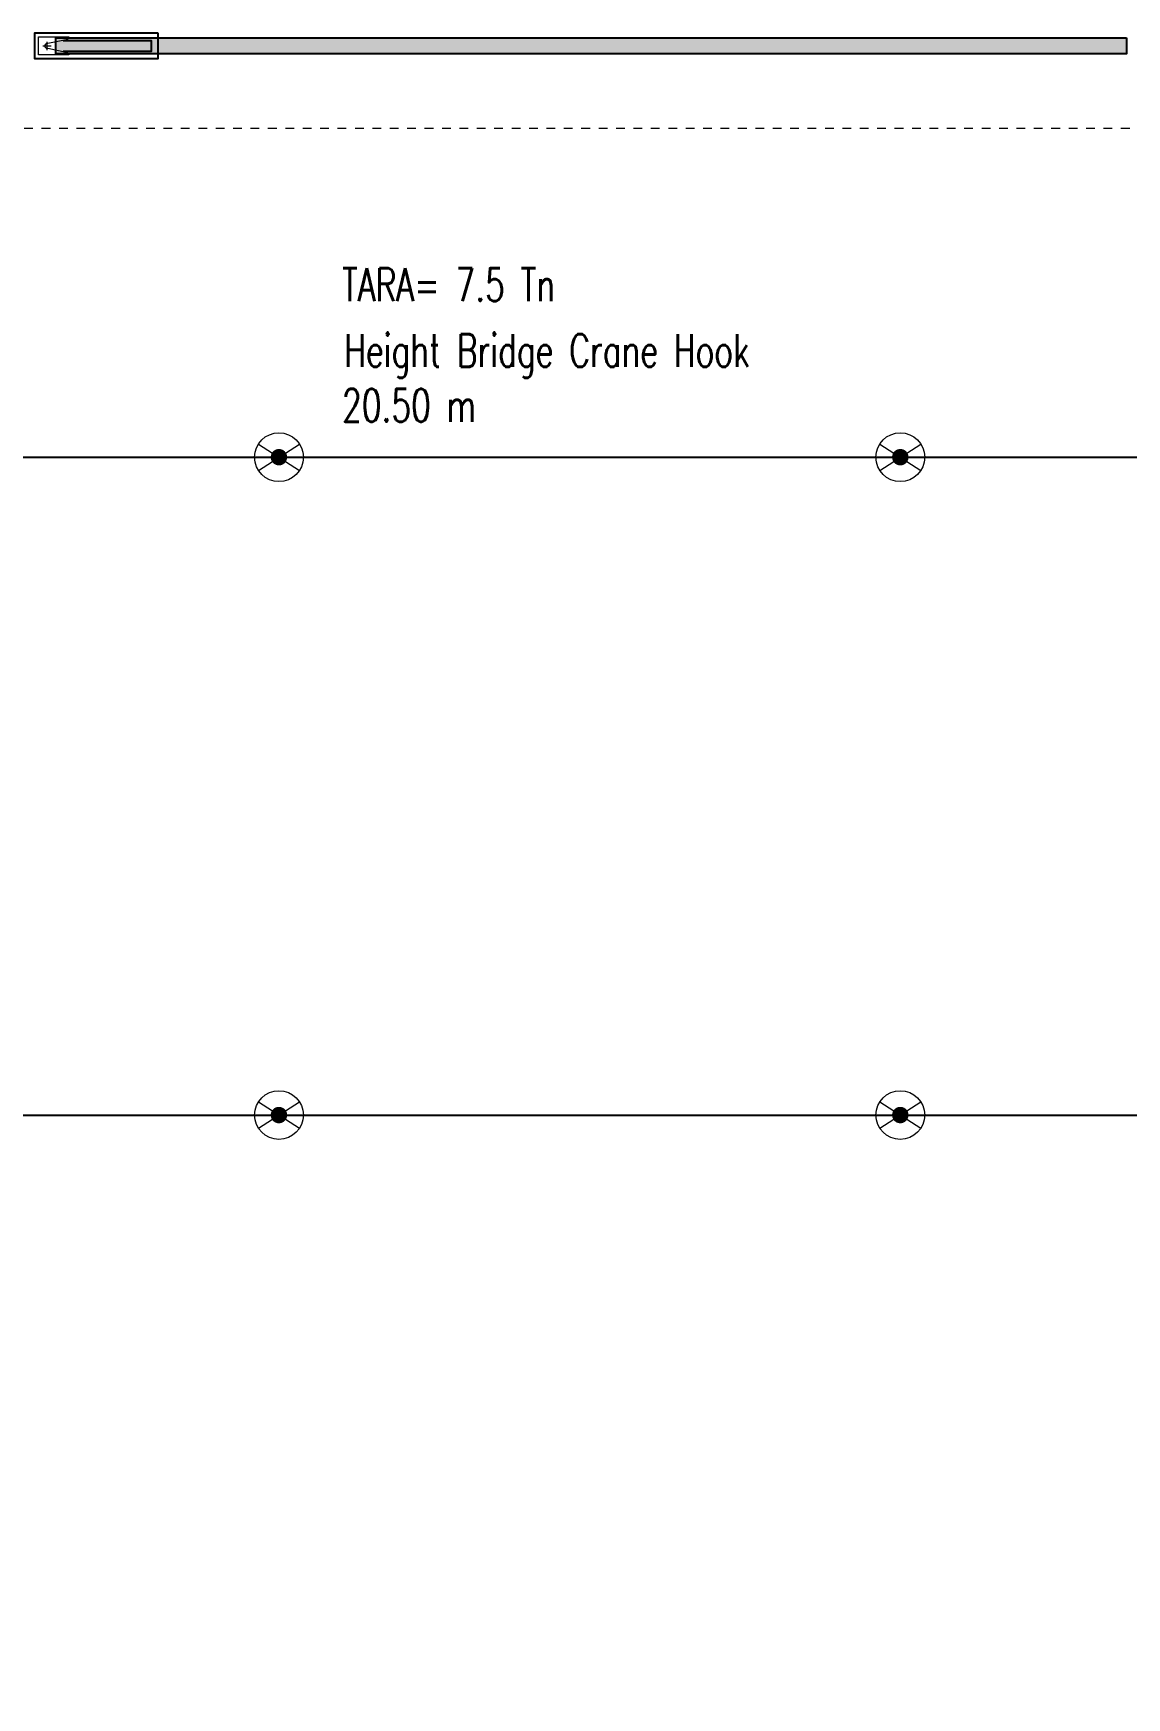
# Model space of a CAD drawing. Header units: millimetres. Extents: x 10 to 110, y 17 to 110.
# Drawn here: x 73.22 to 93.16, y 76.29 to 106.65 of the extents above; entities that cross this region are included whole.
import ezdxf

# ---------------------------------------------------------------- set-up
doc = ezdxf.new("R2010")
doc.units = ezdxf.units.MM
doc.header["$LTSCALE"] = 0.05
doc.linetypes.add('00 Ground$0$Dash', pattern=[6.35, 3.175, -3.175])
doc.linetypes.add('00 Ground$0$DASHDOT', pattern=[25.4, 12.7, -6.35, 0, -6.35])
for name, color, linetype in [('00 Ground$0$hoja puerta', 6, 'Continuous'), ('00 Ground$0$PUENTE GRUA', 5, 'Continuous'), ('MAPAS', 7, 'Continuous')]:
    doc.layers.add(name, color=color, linetype=linetype)
doc.layers.add('00 Ground$0$interface-AM_7', color=7, linetype='00 Ground$0$DASHDOT', lineweight=5)
doc.layers.add('00 Ground$0$megadoor-AM_0', color=7, linetype='Continuous', lineweight=5)
doc.styles.add('00 Ground$0$Gaptek-COTAS-MM', font='romans.shx', dxfattribs={"width": 0.7, "height": 3})

# ---------------------------------------------------------------- blocks, each defined once
blk = doc.blocks.new('00 Ground$0$Hangar subestructura puerta planta baja')
at = {"layer": '00 Ground$0$hoja puerta'}
h = blk.add_hatch(color=252, dxfattribs=at)
h.dxf.hatch_style = 1
h.paths.add_polyline_path([(64.063, 0.145), (64.063, -0.145), (44.533, -0.145), (44.533, 0.145)])
blk.add_lwpolyline([(46.403, 0.23), (44.143, 0.23), (44.143, -0.23), (46.403, -0.23)], close=True)
blk.add_lwpolyline([(44.667, 0.1), (46.273, 0.1), (46.273, -0.1), (44.667, -0.1)])
blk.add_lwpolyline([(64.063, 0.145), (64.063, -0.145), (44.533, -0.145), (44.533, 0.145)], close=True, dxfattribs=at)
at = {"layer": '00 Ground$0$interface-AM_7'}
for p, q in [((44.373, 0), (44.373, 0.076)), ((44.297, 0), (44.373, 0)), ((44.373, 0), (44.449, 0)), ((44.373, -0.076), (44.373, 0))]:
    blk.add_line(p, q, dxfattribs=at)
at = {"layer": '00 Ground$0$megadoor-AM_0'}
blk.add_lwpolyline([(44.769, 0.165, -0.364088), (44.724, 0.112), (44.388, 0.042), (44.373, 0.042, 1), (44.373, -0.043), (44.388, -0.043), (44.724, -0.112, -0.364088), (44.769, -0.165), (44.219, -0.165), (44.219, 0.165)], format="xyb", close=True, dxfattribs=at)
blk = doc.blocks.new('lum')
at = {"layer": 'MAPAS', "color": 2, "lineweight": 0}
for points in [[(141.256, 95.462), (142.006, 94.982)], [(141.256, 94.982), (142.006, 95.462)]]:
    blk.add_lwpolyline(points, dxfattribs=at)
blk.add_circle((141.631, 95.222), 0.445, dxfattribs=at)

msp = doc.modelspace()

# ---------------------------------------------------------------- linework, layer by layer
at = {"layer": '00 Ground$0$PUENTE GRUA', "color": 242, "linetype": '00 Ground$0$Dash', "lineweight": 0}
msp.add_lwpolyline([(26.7, 104.922), (94.7, 104.922), (94.7, 32.921), (26.7, 32.921)], close=True, dxfattribs=at)
at = {"layer": 'MAPAS', "color": 1, "lineweight": 25, "const_width": 0.15}
for points in [[(77.625, 98.922, 1), (77.775, 98.922, 1)], [(88.958, 98.922, 1), (89.108, 98.922, 1)], [(77.625, 86.922, 1), (77.775, 86.922, 1)], [(88.958, 86.922, 1), (89.108, 86.922, 1)]]:
    msp.add_lwpolyline(points, format="xyb", close=True, dxfattribs=at)
at = {"layer": 'MAPAS', "color": 1, "lineweight": 25}
for points in [[(32.366, 98.922), (100.568, 98.922)], [(32.366, 86.922), (100.568, 86.922)]]:
    msp.add_lwpolyline(points, dxfattribs=at)

# ---------------------------------------------------------------- block references
at = {"lineweight": 0}
msp.add_blockref('00 Ground$0$Hangar subestructura puerta planta baja', (29.097, 106.424), dxfattribs=at)
at = {"layer": 'MAPAS', "color": 2, "lineweight": 0}
for p in [(-63.931, 3.7), (-52.598, 3.7), (-63.931, -8.3), (-52.598, -8.3)]:
    msp.add_blockref('lum', p, dxfattribs=at)

# ---------------------------------------------------------------- texts
at = {"layer": '00 Ground$0$PUENTE GRUA', "color": 1, "lineweight": 0, "style": '00 Ground$0$Gaptek-COTAS-MM', "width": 0.7}
for s, p in [('TARA= 7.5 Tn', (78.851, 101.768)), ('Height Bridge Crane Hook', (78.891, 100.568)), ('20.50 m', (78.851, 99.568))]:
    msp.add_text(s, height=0.6, dxfattribs=at).set_placement(p)

doc.saveas('drawing.dxf')
